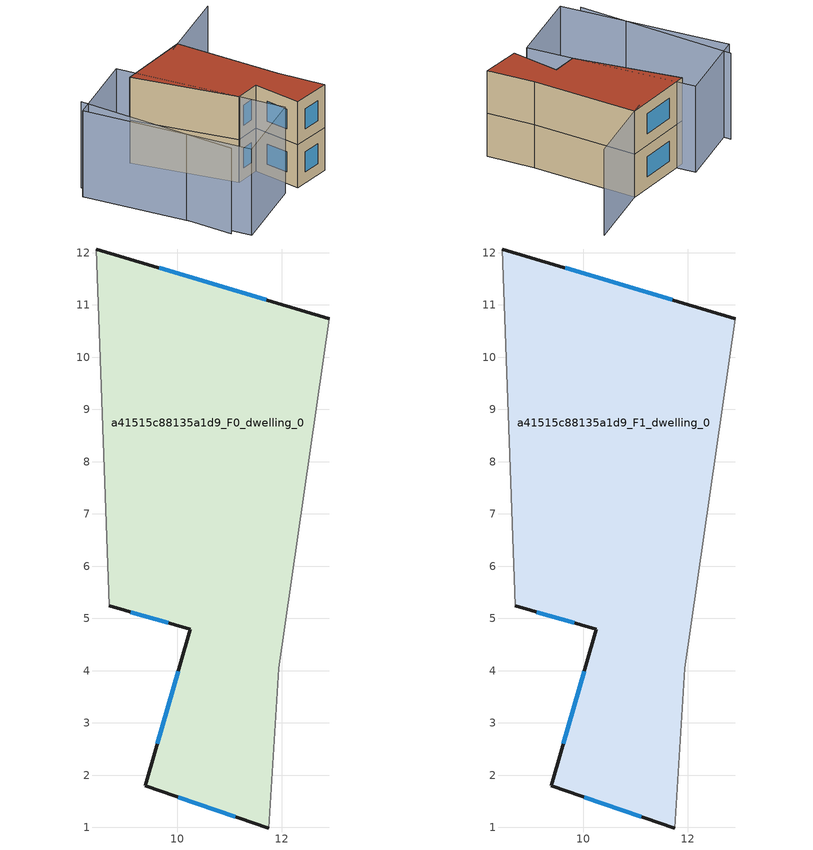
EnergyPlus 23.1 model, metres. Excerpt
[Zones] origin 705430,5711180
a41515c88135a1d9_F0_dwelling_0
 floor ground (EU_floor_Construction): 12.9,10.74 11.94,4.05 11.75,0.99 9.38,1.8 10.24,4.79 8.69,5.24 8.45,12.07 z0
 wall outside (EU_wall_Construction): 12.9,10.74 8.45,12.07 / 8.69,5.24 10.24,4.79 9.38,1.8 11.75,0.99 z0:3
 wall adiabatic (EU_wall_Construction): 11.75,0.99 11.94,4.05 12.9,10.74 / 8.45,12.07 8.69,5.24 z0:3
 window (EU_Window_Construction): 11.7,11.1 9.65,11.71 / 10.02,1.58 11.11,1.21 / 10.01,3.99 9.61,2.61 / 9.11,5.12 9.83,4.92 z0.81:2.19
a41515c88135a1d9_F1_dwelling_0
 floor to a41515c88135a1d9_F0_dwelling_0 (EU_floor_Construction): 12.9,10.74 11.94,4.05 11.75,0.99 9.38,1.8 10.24,4.79 8.69,5.24 8.45,12.07 z3
 wall outside (EU_wall_Construction): 12.9,10.74 8.45,12.07 / 8.69,5.24 10.24,4.79 9.38,1.8 11.75,0.99 z3:6
 wall adiabatic (EU_wall_Construction): 11.75,0.99 11.94,4.05 12.9,10.74 / 8.45,12.07 8.69,5.24 z3:6
 window (EU_Window_Construction): 11.7,11.1 9.65,11.71 / 10.02,1.58 11.11,1.21 / 10.01,3.99 9.61,2.61 / 9.11,5.12 9.83,4.92 z3.81:5.19
 roof outside (EU_roof_Construction): 11.75,0.99 11.94,4.05 12.9,10.74 8.45,12.07 8.69,5.24 10.24,4.79 9.38,1.8 z6
shading: 12.2,10.77 17.46,10.52 / 4.88,13.8 3.2,3.69 / 3.52,2.52 3.99,13.36 / 3.99,13.36 9.03,13.14 / 9.03,13.14 8.56,2.3 / 8.56,2.3 3.52,2.52 z0:6
[Building]
EU S2 Campaign: North Axis=0; Terrain=City; Solar Distribution=FullExterior
[Site:Location]
London: Latitude=51.5; Longitude=-0.5; Time Zone=0; Elevation=25
[SizingPeriod:WeatherFileDays]
AnnualSizingPeriod: Begin Month=1; Begin Day of Month=1; End Month=12; End Day of Month=31; Day of Week for Start Day=Monday; Use Weather File Daylight Saving Period=No; Use Weather File Rain and Snow Indicators=No
[MATERIAL]
EU_InternalMass_Material: Roughness=MediumRough; Thickness=0.1; Conductivity=1; Density=1800; Specific Heat=900; Thermal Absorptance=0.9; Solar Absorptance=0.7; Visible Absorptance=0.7
[MATERIAL:NOMASS] Roughness=MediumRough; Thermal Absorptance=0.9; Solar Absorptance=0.7; Visible Absorptance=0.7
Name | Thermal Resistance
EU_wall_NoMass | 0.555556
EU_roof_NoMass | 0.510204
EU_floor_NoMass | 1.68919
[WINDOWMATERIAL:SIMPLEGLAZINGSYSTEM]
EU_Window_SimpleGlazing: UFactor=3.96; Solar Heat Gain Coefficient=0.85; Visible Transmittance=0.85
[CONSTRUCTION]
EU_wall_Construction: EU_wall_NoMass
EU_roof_Construction: EU_roof_NoMass
EU_floor_Construction: EU_floor_NoMass
EU_Window_Construction: EU_Window_SimpleGlazing
EU_InternalMass_Construction: EU_InternalMass_Material
[ZONE] Type=1; Multiplier=1; Ceiling Height=autocalculate; Volume=98.4492; Floor Area=autocalculate; Part of Total Floor Area=Yes
a41515c88135a1d9_F0_dwelling_0; a41515c88135a1d9_F1_dwelling_0
[INTERNALMASS] Construction=EU_InternalMass_Construction; Surface Area=32.8163
Name | Zone or ZoneList
a41515c88135a1d9_F0_dwelling_0_EU_InternalMass | a41515c88135a1d9_F0_dwelling_0
a41515c88135a1d9_F1_dwelling_0_EU_InternalMass | a41515c88135a1d9_F1_dwelling_0
[OTHEREQUIPMENT] Fuel Type=Electricity; Design Level Calculation Method=Watts/Area; Power per Zone Floor Area=1; Fraction Latent=0; Fraction Radiant=0; Fraction Lost=0; Carbon Dioxide Generation Rate=0; EndUse Subcategory=EU_Step8_InternalGains
Name | Zone or ZoneList or Space or SpaceList | Schedule
EU_Step8_InternalGain_a41515c88135a1d9_F0_dwelling_0_f000 | a41515c88135a1d9_F0_dwelling_0 | EU_Step8_GainSchedule_a41515c88135a1d9_F0_dwelling_0_f000
EU_Step8_InternalGain_a41515c88135a1d9_F1_dwelling_0_f000 | a41515c88135a1d9_F1_dwelling_0 | EU_Step8_GainSchedule_a41515c88135a1d9_F1_dwelling_0_f000
[ZONEVENTILATION:DESIGNFLOWRATE] Schedule=EU_AlwaysOn; Design Flow Rate Calculation Method=AirChanges/Hour; Air Changes per Hour=0.48; Ventilation Type=Natural; Fan Pressure Rise=0; Fan Total Efficiency=1; Constant Term Coefficient=1; Temperature Term Coefficient=0; Velocity Term Coefficient=0; Velocity Squared Term Coefficient=0; Minimum Indoor Temperature=-100; Maximum Indoor Temperature=100; Delta Temperature=-100; Minimum Outdoor Temperature=-100; Maximum Outdoor Temperature=100; Maximum Wind Speed=40
Name | Zone or ZoneList or Space or SpaceList
EU_ConstantAir_a41515c88135a1d9_F0_dwelling_0 | a41515c88135a1d9_F0_dwelling_0
EU_ConstantAir_a41515c88135a1d9_F1_dwelling_0 | a41515c88135a1d9_F1_dwelling_0
[HVACTEMPLATE:THERMOSTAT] Constant Heating Setpoint=20; Constant Cooling Setpoint=50
EU_HeatOnly_a41515c88135a1d9_F0_dwelling_0; EU_HeatOnly_a41515c88135a1d9_F1_dwelling_0
[HVACTEMPLATE:ZONE:IDEALLOADSAIRSYSTEM] System Availability Schedule=EU_AlwaysOn; Maximum Heating Supply Air Temperature=50; Minimum Cooling Supply Air Temperature=13; Maximum Heating Supply Air Humidity Ratio=0.0156; Minimum Cooling Supply Air Humidity Ratio=0.0077; Heating Limit=NoLimit; Cooling Limit=NoLimit; Heating Availability Schedule=EU_AlwaysOn; Cooling Availability Schedule=EU_CoolingOff; Dehumidification Control Type=ConstantSensibleHeatRatio; Cooling Sensible Heat Ratio=0.7; Dehumidification Setpoint=60; Humidification Control Type=None; Humidification Setpoint=30; Outdoor Air Method=None; Outdoor Air Flow Rate per Person=0.00944; Outdoor Air Flow Rate per Zone Floor Area=0; Outdoor Air Flow Rate per Zone=0; Demand Controlled Ventilation Type=None; Outdoor Air Economizer Type=NoEconomizer; Heat Recovery Type=None; Sensible Heat Recovery Effectiveness=0.7; Latent Heat Recovery Effectiveness=0.65
Name | Template Thermostat
a41515c88135a1d9_F0_dwelling_0 | EU_HeatOnly_a41515c88135a1d9_F0_dwelling_0
a41515c88135a1d9_F1_dwelling_0 | EU_HeatOnly_a41515c88135a1d9_F1_dwelling_0
[SIZING:ZONE] Zone Cooling Design Supply Air Temperature Input Method=SupplyAirTemperature; Zone Cooling Design Supply Air Temperature=13; Zone Heating Design Supply Air Temperature Input Method=SupplyAirTemperature; Zone Heating Design Supply Air Temperature=50; Zone Cooling Design Supply Air Humidity Ratio=0.008; Zone Heating Design Supply Air Humidity Ratio=0.008; Cooling Design Air Flow Method=DesignDay; Cooling Design Air Flow Rate=0; Cooling Minimum Air Flow per Zone Floor Area=0.000762; Cooling Minimum Air Flow=0; Cooling Minimum Air Flow Fraction=0.2; Heating Design Air Flow Method=DesignDay; Heating Design Air Flow Rate=0; Heating Maximum Air Flow per Zone Floor Area=0.002032; Heating Maximum Air Flow=0.141576; Heating Maximum Air Flow Fraction=0.3; Account for Dedicated Outdoor Air System=No; Dedicated Outdoor Air System Control Strategy=NeutralSupplyAir; Dedicated Outdoor Air Low Setpoint Temperature for Design=autosize; Dedicated Outdoor Air High Setpoint Temperature for Design=autosize; Zone Load Sizing Method=Sensible Load Only No Latent Load; Zone Latent Cooling Design Supply Air Humidity Ratio Input Method=HumidityRatioDifference; Zone Cooling Design Supply Air Humidity Ratio Difference=0.005; Zone Latent Heating Design Supply Air Humidity Ratio Input Method=HumidityRatioDifference; Zone Humidification Design Supply Air Humidity Ratio Difference=0.005
a41515c88135a1d9_F0_dwelling_0; a41515c88135a1d9_F1_dwelling_0
[SCHEDULE:CONSTANT]
Name | Hourly Value
EU_AlwaysOn | 1
EU_CoolingOff | 0
[SCHEDULE:FILE] Column Number=1; Rows to Skip at Top=0; Number of Hours of Data=8760; Column Separator=Comma; Interpolate to Timestep=No; Minutes per Item=60; Adjust Schedule for Daylight Savings=Yes
Name | File
EU_Step8_GainSchedule_a41515c88135a1d9_F0_dwelling_0_f000 | ../../schedules/a41515c88135a1d9/a41515c88135a1d9_F0_dwelling_0_f000_gain.csv
EU_Step8_GainSchedule_a41515c88135a1d9_F1_dwelling_0_f000 | ../../schedules/a41515c88135a1d9/a41515c88135a1d9_F1_dwelling_0_f000_gain.csv
